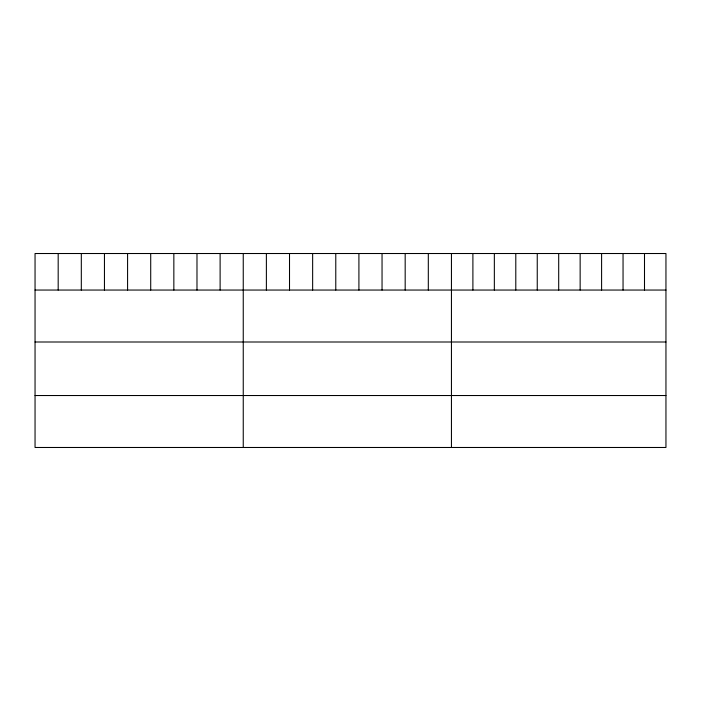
<?xml version="1.0" encoding="UTF-8"?>
<svg xmlns="http://www.w3.org/2000/svg" width="701" height="701" viewBox="0 0 701 701"><rect width="100%" height="100%" fill="white"/><g stroke="black" fill="none" stroke-linecap="round" stroke-linejoin="round"><path stroke-width="1.05" d="M665.95 290.048L665.95 447.483L35.05 447.483L35.05 253.517L665.95 253.517L665.95 290.048L35.05 290.048M35.05 342L665.95 342M35.05 395.53L665.95 395.53M644.499 253.517L644.499 290.048M623.049 253.517L623.049 290.048M601.598 253.517L601.598 290.048M580.148 253.517L580.148 290.048M558.697 253.517L558.697 290.048M537.246 253.517L537.246 290.048M515.796 253.517L515.796 290.048M494.345 253.517L494.345 290.048M472.895 253.517L472.895 290.048M451.444 253.517L451.444 447.483M428.311 253.517L428.311 290.048M405.178 253.517L405.178 290.048M382.045 253.517L382.045 290.048M358.912 253.517L358.912 290.048M335.779 253.517L335.779 290.048M312.646 253.517L312.646 290.048M289.513 253.517L289.513 290.048M266.38 253.517L266.38 290.048M243.247 253.517L243.247 447.483M220.114 253.517L220.114 290.048M196.981 253.517L196.981 290.048M173.848 253.517L173.848 290.048M150.715 253.517L150.715 290.048M127.582 253.517L127.582 290.048M104.449 253.517L104.449 290.048M81.316 253.517L81.316 290.048M58.183 253.517L58.183 290.048"/></g></svg>
